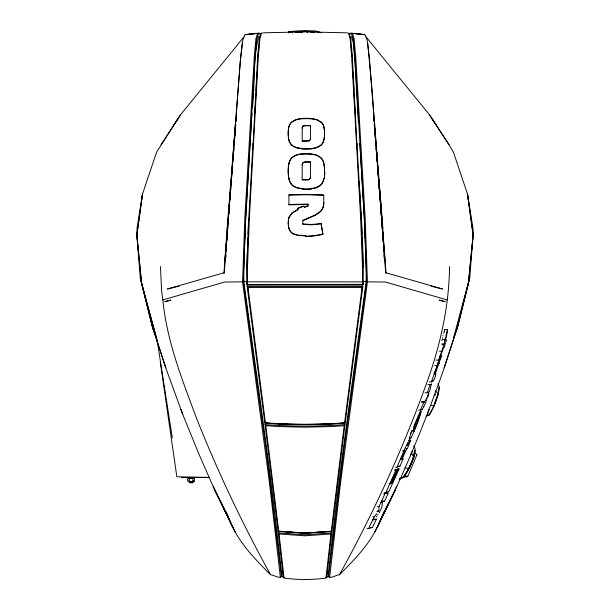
<?xml version="1.0" encoding="UTF-8"?>
<svg xmlns="http://www.w3.org/2000/svg" width="610" height="610" viewBox="0 0 610 610"><rect width="100%" height="100%" fill="white"/><g stroke="black" fill="none" stroke-linecap="round" stroke-linejoin="round"><path stroke-width="0.91" d="M323.773 202.467C324.154 206.859 321.722 210.946 318.062 213.256M310.551 176.694L310.254 178.326L309.361 179.157M229.291 519.346C237.488 541.284 254.271 558.432 270.512 574.727C274.05 574.872 278.252 578.699 281.485 576.793L266.509 452.712L243.413 281.835L245.594 218.639L251.93 113.407M357.048 143.358C359.061 190.396 364.01 237.534 363.087 284.603L246.92 284.603L246.631 272.06L248.628 218.487M302.194 164.875C302.224 160.788 308.187 162.588 310.551 162.138M310.551 138.317L310.261 139.713L309.354 140.452A9.623 7 0.1 0 1 306.685 140.803L302.194 140.834M440.336 356.781L439.718 359.267M246.905 268.697L247.347 252.761M288.225 168.939L288.202 170.22A89.434 67.855 11.4 0 0 288.255 172.996M376.927 511.676L378.391 511.676L378.81 510.768L379.016 506.651L385.192 493.337M247.462 249.963L247.95 237.862M248.102 234.133L248.56 222.955M449.524 266.501C449.143 309.049 438.971 350.781 423.95 390.438C400.877 453.512 372.558 514.596 340.189 573.423L339.495 574.727C335.95 574.872 331.748 578.699 328.515 576.793L343.499 452.712L366.595 281.835L364.414 218.639L359.847 143.518M288.225 169.305L288.271 168.024M256.505 83.105L256.101 90.646M256.703 79.323L257.1 71.751M257.344 67.024L257.733 59.46M253.043 145.332L257.618 57.066L259.181 39.284L260.798 33.885M254.896 112.27L255.262 105.69M255.476 101.923L255.895 94.405M288.271 130.677L288.202 132.614A75.404 53.863 9.9 0 0 288.248 135.016M288.225 131.821L288.339 129.884M324.474 135.9L324.52 134.726M252.532 107.101C254.934 83.783 252.853 59.627 258.579 36.859L259.921 36.714M252.959 143.358L248.674 220.164M227.118 228.376L223.954 273.127M233.92 147.086L225.037 260.096L240.576 58.224L242.78 40.443L244.778 34.9L246.486 34.656M225.837 257.702L225.997 254.599M226.241 250.855L226.607 245.25M226.851 241.514L227.217 235.902M227.4 233.104L227.835 226.562M384.17 257.702L384.01 254.599M288.271 168.383L288.339 167.102M233.645 147.902L240.157 62.494L242.307 43.074M234.156 145.378L234.575 139.835M234.72 137.982L235.14 132.431M235.353 129.663L235.773 124.112M235.986 121.337L235.917 118.142L235.529 122.061L236.2 118.553M233.096 153.171L235.33 124.692M235.315 124.753L235.529 122.038M231.144 184.083L231.518 179.355M231.663 177.464L232.105 171.791M232.326 168.955L232.692 164.227M232.913 161.391L233.356 155.718M233.5 153.827L233.943 148.154M224.266 273.074L231.182 180.751M230.214 189.801L233.134 152.866M234.065 145.218L235.17 131.219M235.315 129.35L235.681 124.676M228.079 222.825L228.453 218.098M228.674 215.261L229.047 210.541M229.276 207.705L229.65 202.977M229.871 200.149L230.252 195.421M230.473 192.585L230.847 187.865M227.095 228.636L230.244 189.527M324.406 136.716L324.474 135.542M245.045 237.336L245.281 234.507M244.229 251.8L244.557 248.072M380.411 519.773L381.189 518.119M257.984 56.692L258.32 53.001M258.655 49.303L258.907 46.535M288.339 167.468L288.423 166.187M326.67 573.606L326.853 571.715M374.54 532.416L386.298 508.382L384.231 512.804C406.71 467.435 425.582 420.351 442.57 372.679L456.722 329.552L468.366 283.68L473.131 235.018L472.963 228.079L467.504 194.056L453.421 152.187L448.975 144.654L429.371 114.642L366.145 37.004M468.366 283.68L473.131 235.018L467.504 194.056L473.131 235.018L469.746 277.619L453.344 338.619M331.268 531.218L344.086 426.542L344.924 424.598L344.528 423.096C318.237 425.132 291.763 425.132 265.472 423.096L265.075 424.598L278.175 531.356L305 533.224L331.825 531.356L344.924 424.598C318.367 426.603 291.633 426.603 265.075 424.598L265.808 425.688L278.739 531.218L305 533.026L331.825 531.356L331.535 530.182M324.406 136.358L324.207 138.348M386.892 492.811L388.356 492.811L384.552 501.29L382.897 501.199L382.424 502.06L381.913 507.108L379.252 512.812M288.339 130.235L288.675 127.528M331.184 531.729L331.238 531.218L305 533.148L278.762 531.218L278.351 532.865L283.261 577.075L281.873 575.97M331.238 531.218L331.657 532.865L330.948 533.979L326.121 576.747L325.549 578.089C311.939 579.957 298.061 579.957 284.451 578.089L281.317 575.756M288.423 166.553L288.538 165.279M362.881 283.139L363.087 284.603L362.485 284.351L362.668 271.732L360.64 218.022L351.665 56.417L350.102 38.56L348.493 33.1L346.625 32.826M344.924 422.227L345.13 423.035L344.574 422.821L344.673 422.036L362.058 287.523L362.836 286.494L362.622 285.03L247.385 285.03L247.164 286.494L264.877 423.035C291.572 424.987 318.435 424.987 345.13 423.035L362.836 286.494L247.164 286.494L247.942 287.523L249.78 301.508L265.434 422.821L264.877 423.035L265.083 422.227M344.414 423.973L344.528 423.096M446.215 337.971L447.595 329.613L444.667 329.613L444.438 331.321M324.322 137.174L323.902 139.957A16.195 11.849 0 0 1 321.424 144.936M361.387 294.043L361.638 292.167M362.027 289.361L362.279 287.493M412.947 430.805L413.1 430.065M288.423 129.45L288.835 126.758M307.654 32.566L307.188 32.399M420.099 412.154L419.596 413.611M441.953 340.144L441.884 340.609M288.538 165.638L288.835 163.48M439.36 387.602L438.27 394.586L434.32 405.719L429.829 414.457L427.435 415.7M438.224 391.391L438.483 389.714M429.143 413.938L429.661 414.137L434.068 405.551L437.942 394.624L439.017 387.762L438.491 387.563M407.411 445.422L407.587 444.919M444.385 343.171L445.003 339.366L442.059 339.442M288.675 164.738L288.835 163.846M225.448 259.494L225.608 258.655M414.48 450.599C413.938 459.666 408.708 468.632 403.873 476.479L403.622 476.364M414.823 450.996L413.466 457.668L409.036 468.183L404.117 476.379M401.586 477.683L404.125 476.593C408.952 468.754 414.236 459.749 414.716 450.706M415.227 450.729L413.839 457.591L409.279 468.396L404.239 476.822L401.654 477.927M434.167 395.021L434.427 394.121L435.357 394.479M324.07 138.798L323.902 139.606A16.195 11.849 0 0 1 321.424 144.585A12.749 9.341 0.3 0 1 316.14 147.452A14.602 10.713 0.3 0 1 314.63 147.902L311.702 148.39M458.392 324.291L469.746 277.619L456.722 329.552L458.392 324.291L444.225 367.853M278.465 530.182L278.175 531.356L278.739 531.218M444.667 329.613L444.393 330.696M447.595 329.613L445.902 336.072M409.684 438.018L409.508 438.75A13.45 0.999 -65.8 0 0 409.44 439.345L409.493 439.482A17.233 1.289 -65.8 0 0 409.92 439.299L411.163 437.431M444.118 331.771L443.691 333.38M437.568 365.481L437.721 364.666L436.104 369.134M442.974 336.072L443.119 335.531M445.613 337.139L445.323 338.214M442.395 338.214L442.54 337.681M445.193 338.68L445.025 339.29M435.883 360.098L438.811 360.098L444.278 343.758L442.075 343.796M445.003 339.678L446.467 339.678L444.171 347.517L443.432 347.974L438.811 360.098M439.68 359.412L439.558 359.953M433.916 373.251L435.38 373.251L441.762 355.211M420.343 414.952L417.507 422.982M434.45 374.06L435.814 369.988M435.418 373.259C436.31 375.6 433.847 383.293 429.226 381.89M440.237 356.751L431.422 381.89M436.691 368.295L435.471 371.978M435.189 372.817L434.8 373.915M429.44 391.864L431.4 384.071M439.818 359.252L441.228 355.744M439.894 359.031L439.581 359.892M428.975 393.236L428.822 393.656M428.342 395.051L428.037 395.921M431.278 384.025L430.134 384.605L427.198 392.809L425.002 392.809M433.916 405.406L437.385 395.631M427.374 414.144L429.074 409.524M428.655 392.123C428.06 399.024 421.823 403.317 420.77 410.111L418.574 410.111M419.146 414.808L418.056 417.69M417.24 423.691L415.517 428.037M417.842 418.231L415.036 424.651M413.618 427.069L414.525 424.751M380.175 520.559C371.97 541.993 355.378 558.707 339.495 574.727M400.846 459.376L405.055 450.226A5.772 0.442 -65.5 0 1 404.895 450.828M410.606 440.572L407.32 448.655L405.856 448.655M403.584 454.137L402.242 457.347M405.467 447.389L405.261 447.839A11.171 0.671 -65.6 0 0 404.285 450.005L396.904 467.252L395.44 467.252M415.425 428.25L415.448 428.197A15.486 1.441 -66.7 0 1 414.114 431.346M410.66 455.091L412.505 450.66M414.205 452.14L416.882 454.793L416.47 455.784L407.762 476.44L406.679 476.906L403.911 476.723M402.562 458.667L403.126 458.758L400.007 466.124L396.904 467.252M416.455 420L420.084 412.124M406.679 476.906L407.091 475.937M401.891 458.186L401.647 458.743L403.126 458.758M397.628 468.899L399.092 468.899L388.936 491.462M399.092 468.899L398.269 469.189L392.283 482.906L390.408 482.845M395.211 470.218L397.407 470.218L391.872 482.845M395.219 469.753L396.683 469.753L390.514 483.707L389.05 483.707M397.407 470.218C393.93 473.764 393.747 480.261 390.514 483.707M396.683 469.753L395.966 470.028L385.886 492.476L384.422 492.476M401.632 458.789L401.38 459.292M382.096 516.205L384.338 511.119M414.106 431.331L412.047 435.746A7.816 0.633 -66.5 0 1 411.148 437.477M407.968 444.377L409.714 441.175M407.8 444.751L407.465 445.391M379.336 523.06L386.847 506.658M374.898 519.209L376.362 519.209L372.512 527.467L370.316 527.467M388.029 504.066L377.094 527.711L386.298 508.382M384.231 512.804L396.721 486.2M374.654 518.95L374.113 519.842L372.649 519.842M376.759 513.704L374.243 516.8L368.562 528.58L367.098 528.58M423.683 406.786L423.188 407.762M420.93 411.407L417.941 419.352A8.883 0.663 -66.9 0 0 417.919 419.512L417.934 419.528A10.637 0.778 -67.5 0 1 417.934 419.756A11.209 0.854 -67.1 0 1 417.591 421.319M407.114 443.943L407.442 443.333M243.855 37.004L180.636 114.642L156.587 152.187L142.496 194.056L137.036 228.079L136.869 235.018L140.254 277.619L153.278 329.552L165.775 367.853L182.634 414.144L199.348 455.091L214.827 490.318L235.468 532.416M297.413 31.476L302.392 32.414L302.667 31.468M349.515 34.534L350.414 33.092L352.405 33.344L354.113 38.796L355.729 56.669L365.184 218.258L367.433 281.881L340.715 481.382L329.629 577.327M161.025 144.654L180.636 114.642M173.949 124.913L178.669 117.638L175.886 121.878M374.021 121.337L374.09 118.142L376.904 153.171M378.002 514.505L377.529 515.145M376.736 516.205L376.256 516.838M422.181 409.211L420.77 410.111M406.931 448.495L402.226 458.613L400.762 458.613M326.769 573.995L328.775 573.949M328.127 575.97L326.746 577.075L331.657 532.865L305 534.764L278.351 532.865L279.06 533.979L284.062 578.044M328.668 573.629L328.416 573.835C338.443 476.631 352.854 379.938 365.962 283.109L366.343 273.371L365.931 256.581L364.361 220.317L354.936 57.218L353.304 39.436L351.596 34.03L349.606 33.771M328.691 575.756L325.946 578.044M374.227 119.301L373.366 119.59M318.062 213.614C321.722 211.312 324.154 207.225 323.773 202.833L323.773 194.91L306.342 194.392L288.904 194.773L288.904 204.838L308.073 204.426M189.451 481.656C183.709 478.492 191.654 477.462 194.43 478.53L194.102 481.45L189.085 481.534M408.494 441L410.698 440.695L408.967 440.695M302.529 31.552L310.292 31.484L313.548 32.658M427.198 392.809L428.51 392.131M315.683 214.728L302.834 220.362L302.834 224.305L308.477 224.648M315.683 215.086L310.894 217.244M434.755 395.059L435.57 394.639M194.468 481.183L192.912 481.031M302.834 220.721L310.52 217.396M298.077 209.299L292.03 212.867L289.041 217.061A28.418 23.477 -0.8 0 0 288.743 227.012M298.077 209.657L292.03 213.233L289.041 217.419A28.418 23.477 -0.8 0 0 288.743 227.37M416.34 455.022L416.882 454.793M362.485 284.351L246.92 284.603L246.966 282.384M309.361 179.523L310.536 177.464L310.551 161.78C308.027 162.092 302.026 160.643 302.194 164.509L302.194 179.965L305.389 179.958M424.057 401.906L421.51 401.906M224.343 272.678L167.384 289.01L178.982 286.189M309.354 140.803L310.536 139.034L310.551 125.424L306.472 125.447M399.527 479.102L401.144 478.507M426.032 416.18L429.486 414.937M399.436 478.911L403.843 477.348M385.886 492.476L388.494 491.607M288.721 32.925L288.743 31.506L292.647 31.476M304.26 206.981L308.073 205.791M304.26 207.339L308.073 206.157L308.073 204.06L288.904 204.472M387.35 493.139L383.476 493.932M372.458 527.482L370.636 528.008M376.362 519.209L375.531 519.445M368.73 528.534L370.056 528.168M270.512 574.727L269.811 573.423C242.193 523.22 217.572 471.393 196.489 418.102C182.192 379.771 166.782 340.99 162.847 299.937L224.594 282.026L243.413 281.835M292.327 32.841L292.411 31.354L304.992 30.5L316.186 31.148L321.623 32.749M302.469 32.414L297.406 31.506M189.146 481.671L193.218 481.679M184.045 477.34L181.284 477.622L209.23 477.432M194.43 478.545L187.903 478.522M263.375 32.826L261.515 33.1L259.898 38.56L258.335 56.417L249.368 218.022L247.34 271.732L247.523 284.351M295.072 31.4L296.429 31.247M300.966 153.895L298.046 154.437A14.556 10.927 -0.1 0 0 295.324 155.382L293.174 156.564A11.415 8.601 0.1 0 0 291.42 158.104M300.966 154.254L298.046 154.795A14.556 10.927 -0.1 0 0 295.324 155.748L293.174 156.923A11.415 8.601 0.1 0 0 291.42 158.47M260.394 33.771L258.404 34.03L256.696 39.436L255.071 57.218L245.639 220.317L244.076 256.581L243.657 273.371L244.046 283.109C257.161 379.938 271.572 476.623 281.584 573.835L281.332 573.629M295.034 32.033L301.897 31.506A14.838 2.417 0 0 1 308.088 31.499L314.943 32.033M311.702 148.749L314.63 148.26A14.602 10.713 0.3 0 0 316.155 147.841A12.749 9.341 0.3 0 0 321.348 144.913M245.708 34.549L258.312 33.222M311.123 188.505L314.63 187.903A13.832 10.698 0.8 0 0 316.163 187.43M311.123 188.871L314.63 188.269A13.832 10.698 0.8 0 0 316.163 187.796A12.718 9.829 0.8 0 0 321.317 184.464M246.89 34.427L256.253 33.481L249.421 34.129M330.948 533.979L305 535.809L279.06 533.979M363.461 281.858L246.547 281.858M344.574 422.821L330.994 423.721L305 424.278L279.006 423.721L265.434 422.821M344.192 425.688L330.788 426.588L305 427.175L279.212 426.588L265.808 425.688M288.904 195.139L306.342 194.75L323.773 195.269M264.191 32.795L305 31.872L345.809 32.795M306.426 179.576L305.511 179.592M190.694 482.525C184.876 482.853 197.457 482.884 191.67 482.525M363.186 281.408L366.587 281.393M302.194 179.599L305.389 179.592M362.058 287.523L247.942 287.523M305.511 179.958L306.426 179.942A9.768 7.549 0.4 0 0 309.415 179.683M292.342 31.392L295.209 31.4M294.5 31.506L297.505 31.522M444.316 340.113L445.78 340.113M441.823 344.658L444.019 344.658M439.36 351.261L441.564 351.261M439.863 355.638L441.327 355.638M437.553 363.118L439.017 363.118M437.782 363.293L439.246 363.293M434.778 365.535L436.974 365.535M434.541 373.389L436.005 373.389M432.109 380.762L433.573 380.762M427.938 384.605L430.134 384.605M422.555 401.738L424.354 401.738M421.601 402.051L423.805 402.051M420.397 409.6L421.861 409.6M409.058 440.633L410.789 440.633M402.417 450.904L403.881 450.904M398.543 466.124L400.007 466.124M396.805 469.189L398.269 469.189M394.502 470.028L395.966 470.028M395.15 470.851L396.614 470.851M381.433 501.199L382.897 501.199M383.088 501.29L384.552 501.29M380.96 502.06L382.424 502.06M377.552 506.651L379.016 506.651M377.346 510.768L378.81 510.768M372.779 516.8L374.243 516.8M372.87 519.377L374.334 519.377M306.624 31.468L309.971 31.476M310.551 125.782L306.472 125.797A10.385 7.343 0 0 0 303.391 126.14M243.421 281.393L246.821 281.408M209.573 477.401L176.839 476.761L160.255 361.707M305.762 235.574L297.848 235.102L293.052 233.516M305.762 235.933L297.848 235.46L293.052 233.882M308.477 224.289L302.834 223.939M366.595 281.835L385.413 282.026L447.161 299.937M310.109 31.499L313.51 32.62M188.681 481.382L187.903 481.183M281.225 573.949L283.231 573.995M404.072 476.196L407.762 476.44M302.712 188.589L297.977 187.85A13.786 10.66 -0.4 0 1 296.856 187.514A12.589 9.775 -0.8 0 1 291.283 184.022M302.712 188.947L297.977 188.215A13.786 10.66 -0.4 0 1 296.856 187.872A12.589 9.775 -0.8 0 1 291.283 184.38M302.125 148.497L297.985 147.887M302.125 148.855L297.985 148.238M364.3 34.549L353.754 33.481L363.118 34.427M236.642 119.59L235.78 119.301M311.108 118.523L314.623 119.034A15.197 10.652 -0.2 0 1 317.352 119.804M351.688 33.222L360.586 34.129M310.528 153.781L314.63 154.467M310.528 154.139L314.63 154.826A14.548 10.957 0.2 0 1 317.375 155.771L318.847 156.549A11.796 8.906 0 0 1 321.295 158.547M350.079 36.714L351.429 36.859L353.167 42.059L354.814 59.612L358.367 122.191M313.548 31.247L314.729 31.392M430.652 405.368L434.175 405.825M363.514 34.656L365.23 34.9L367.22 40.443L369.431 58.224L374.227 121.176M297.161 32.422L296.308 32.338L297.36 32.452M392.283 482.906L391.894 482.845M404.926 467.809L409.135 468.518M374.471 122.061L373.808 118.553M314.623 119.392L311.108 118.881A37.828 26.268 0 0 0 300.974 118.904L298.054 119.392A15.242 10.645 0.1 0 0 295.354 120.185L291.42 122.496A15.532 11.01 1.1 0 0 288.911 127.124M431.018 286.189L442.624 289.01L385.665 272.678L376.012 144.585M307.188 32.338L307.692 32.521M317.596 31.918L318.29 32.124M288.789 31.499L290.528 32.116L288.728 31.522M434.35 394.51L435.281 394.868M433.55 405.353L434.068 405.551M437.423 394.434L437.942 394.624M317.345 119.819L321.287 122.168M317.345 120.17L321.287 122.526M413.611 457.607L413.1 457.37M384.193 257.397L384.971 260.096L376.088 147.086M280.379 577.327L269.292 481.382L242.566 281.881L244.823 218.258L254.271 56.669L255.895 38.796L257.595 33.344L259.585 33.092L260.485 34.534M435.532 390.842L438.293 394.212M436.058 124.913L431.331 117.638L448.975 144.654M429.371 114.642L434.122 121.878M411.125 452.78L413.908 457.18M437.888 383.698L439.421 386.923M223.702 508.382L232.913 527.711L221.971 504.066M213.279 486.2L225.776 512.804M223.161 506.658L230.671 523.06M225.662 511.119L229.024 518.744M226.867 513.666L228.384 517.135M228.765 518.004L229.581 519.743M180.926 409.524L182.634 414.144M413.877 445.62L415.372 449.982M151.608 324.291L153.278 329.552L140.254 277.619L151.608 324.291L165.775 367.853M349.202 33.885L350.819 39.284L352.389 57.066L356.964 145.332M288.728 227.469L289.125 228.773A12.78 10.622 -1.5 0 0 289.628 229.894A10.599 8.807 -1.3 0 0 293.006 233.569M288.629 227.027L289.125 229.139A12.78 10.622 -1.5 0 0 289.628 230.26A10.599 8.807 -1.3 0 0 293.006 233.935M412.939 431.14L415.418 426.893A5.574 0.457 -66.9 0 0 415.547 426.588A4.865 0.396 -66.9 0 0 416.31 424.758L416.5 424.278A8.395 0.686 -66.9 0 0 417.042 422.837A6.123 0.488 -67 0 0 417.507 421.495M324.07 127.94L323.902 127.17A15.509 11.071 -2.4 0 0 321.409 122.465M385.665 272.678L385.741 273.074M288.652 138.737L288.804 139.903M384.399 258.655L384.552 259.494M321.165 224.282L321.051 223.283L321.5 225.837M321.386 225.563L321.607 226.844M321.607 226.478L321.943 228.399M321.722 227.477L322.049 229.406M322.049 229.04L322.385 230.969M322.164 230.046L322.492 231.975M322.492 231.617L322.82 233.912L322.713 233.264M288.804 178.288L288.416 175.474M288.804 178.654L288.332 174.529M288.522 137.929L288.652 139.095M156.869 338.565L172.317 437.881M324.07 164.509L324.322 166.69M324.207 165.775L323.902 163.61A17.949 13.626 -1.6 0 0 321.409 158.135M324.207 128.367L324.406 130.304M324.322 129.511L323.902 126.811A15.509 11.071 -2.4 0 0 321.409 122.107M247.721 287.493L247.973 289.361M248.362 292.167L248.613 294.043M265.472 423.096L265.594 423.973M288.416 137.113L288.522 138.287M278.762 531.218L278.823 531.729M162.847 299.937L161.574 290.36L160.476 266.501M367.7 43.074L372.199 91.874L384.521 257.618M288.332 136.297L288.416 137.471M324.322 166.332L324.406 167.613M283.154 571.715L283.337 573.606M351.093 46.535L351.345 49.303M351.68 53.001L351.932 55.769M365.451 248.072L365.779 251.8M364.727 234.507L364.963 237.336M386.046 273.127L379.763 189.527M324.406 129.945L324.474 131.097M374.692 124.753L374.334 120.132M382.912 228.636L376.873 152.866M374.327 124.676L374.692 129.35M374.837 131.219L375.943 145.218M379.084 186.919L379.534 192.585M379.755 195.421L380.129 200.149M380.358 202.977L380.731 207.705M380.96 210.541L381.334 215.261M381.555 218.098L381.929 222.825M376.065 148.154L376.507 153.827M376.652 155.718L377.094 161.391M377.315 164.227L377.681 168.955M377.903 171.791L378.345 177.464M378.49 179.355L378.856 184.083M374.227 124.112L374.654 129.663M374.868 132.431L375.287 137.982M375.432 139.835L375.851 145.378M288.271 135.473L288.332 136.648M324.406 167.247L324.474 168.528M382.173 226.562L382.6 233.104M382.783 235.902L383.156 241.514M383.4 245.25L383.766 250.855M288.271 173.583L288.332 174.887M359.046 181.338L359.435 187.964M359.603 190.808L360.052 198.38M360.22 201.224L360.662 208.803M360.83 211.639L361.326 220.164M353.899 90.646L353.495 83.105M354.105 94.405L354.532 101.923M354.738 105.69L355.104 112.27M324.474 130.738L324.543 132.683A72.559 51.903 -9.6 0 1 324.474 135.084M352.267 59.46L352.656 67.024M352.9 71.751L353.297 79.323M288.271 135.832L288.225 134.657A75.404 53.863 9.9 0 1 288.217 132.263M324.474 168.169L324.52 169.45M288.271 173.941L288.225 172.638A89.434 67.855 11.4 0 1 288.225 169.854M361.44 222.955L361.898 234.133M362.05 237.862L362.538 249.963M362.653 252.761L363.072 267.76M324.52 131.531L324.543 132.324A72.559 51.903 -9.6 0 1 324.474 134.726M302.194 127.81L302.194 141.192L306.685 141.169A9.623 7 0.1 0 0 309.392 140.887M292.381 31.4L292.381 32.856M192.829 478.713L192.829 481.374M189.542 478.713L189.542 481.366M437.965 364.551A8.952 0.61 -70 0 1 437.118 367.35M434.945 372.176A32.688 0.747 -70.9 0 1 435.273 371.193M428.136 395.776A23.226 2.173 -68.3 0 1 427.328 398.025M426.771 399.687A9.234 0.831 -68.3 0 1 423.584 407.129M422.905 408.502A16.333 1.159 -67.9 0 1 422.394 409.051M422.089 409.707A59.063 3.637 -66.1 0 1 421.884 409.905M413.283 429.684A9.737 0.61 -67 0 1 415.212 424.392M412.955 431.117A14.815 1.098 -66.2 0 1 412.97 430.759M420.976 411.46A22.303 1.563 -68.3 0 1 420.442 414.739M409.257 438.918A22.341 1.662 -65.8 0 1 411.689 431.415M410.621 433.702A46.375 2.295 -67.2 0 1 411.933 430.286M414.632 424.552A30.881 1.296 -67.4 0 1 414.968 423.714M415.09 423.454A12.391 0.587 -67.3 0 1 416.508 419.97M405.223 450.256A9.135 0.862 -64.9 0 1 404.148 453.032M405.497 447.519A11.407 0.625 -65.6 0 1 407.007 444.309M407.373 443.516A7.671 0.557 -66 0 1 407.732 444.583M321.081 223.756A51.903 39.627 0.8 0 1 308.477 224.754M322.987 234.316A58.308 45.117 0.2 0 1 305.77 236.489M297.535 208.681A76.502 68.854 9.5 0 1 303.803 206.294M317.97 213.538A16.5 13.13 -0.3 0 1 315.591 214.964M321.081 223.39A51.903 39.627 0.8 0 1 308.477 224.396M317.97 213.18A16.5 13.13 -0.3 0 1 315.591 214.606M297.535 208.315A76.502 68.854 9.5 0 1 303.803 205.936M322.987 233.95A58.308 45.117 0.2 0 1 305.77 236.123M324.482 169.458A84.843 64.507 -10.5 0 1 324.505 171.753M321.409 158.493A17.949 13.626 -1.6 0 1 323.849 163.983M300.982 154.345A34.312 25.978 0.1 0 1 310.513 154.269M288.919 163.854A17.934 13.542 0.5 0 1 291.397 158.455M291.328 184.357A18.681 14.411 1.1 0 1 288.896 178.646M311.161 189.092A36.539 27.48 0.1 0 1 302.682 189.146M323.849 178.783A18.536 14.381 0.9 0 1 321.424 184.51M324.634 171.745A66.719 51.217 -4.2 0 1 324.306 178.814M324.482 169.092A84.843 64.507 -10.5 0 1 324.505 171.387M321.295 158.188A11.796 8.906 0 0 0 318.847 156.183L317.368 155.42A14.548 10.957 0.2 0 0 314.638 154.452M300.982 153.979A34.312 25.978 0.1 0 1 310.513 153.903M288.919 163.488A17.934 13.542 0.5 0 1 291.397 158.097M291.328 183.991A18.681 14.411 1.1 0 1 288.896 178.288M311.161 188.726A36.539 27.48 0.1 0 1 302.682 188.787M321.317 184.098A12.718 9.829 0.8 0 1 316.132 187.384M323.849 178.425A18.536 14.381 0.9 0 1 321.424 184.144M324.634 171.379A66.719 51.217 -4.2 0 1 324.306 178.448M309.415 179.317A9.768 7.549 0.4 0 1 306.426 179.622M314.63 119.369A15.197 10.652 -0.2 0 1 317.352 120.155M291.351 144.845A16.241 11.788 1.8 0 1 288.888 139.896M298.015 148.169A12.787 9.356 0 0 1 291.29 144.875M311.725 148.87A37.256 27.008 0 0 1 302.11 148.939M302.377 128.138A3.088 2.188 1 0 1 303.239 126.079M311.108 118.5A37.828 26.268 0 0 0 300.974 118.546L298.054 119.034A15.242 10.645 0.1 0 0 295.354 119.827L291.42 122.145A15.532 11.01 1.1 0 0 288.911 126.766M291.351 144.486A16.241 11.788 1.8 0 1 288.888 139.537M298.015 147.811A12.787 9.356 0 0 1 291.29 144.517M311.725 148.512A37.256 27.008 0 0 1 302.11 148.588M302.377 127.78A3.088 2.188 1 0 1 303.239 125.721M303.391 125.79A10.385 7.343 0 0 1 306.472 125.485M142.496 194.056L136.869 235.018L137.913 246.722L141.634 283.68L156.663 338.619L141.634 283.68L136.869 235.018L142.496 194.056M392.909 494.794L381.54 517.44L395.173 490.318L392.909 494.794M168.787 300.631L164.738 301.714L170.83 300.097L168.787 300.631M441.213 300.631L439.17 300.097L445.269 301.714L441.213 300.631M217.099 494.794L214.827 490.318L228.46 517.44L217.099 494.794"/></g></svg>
